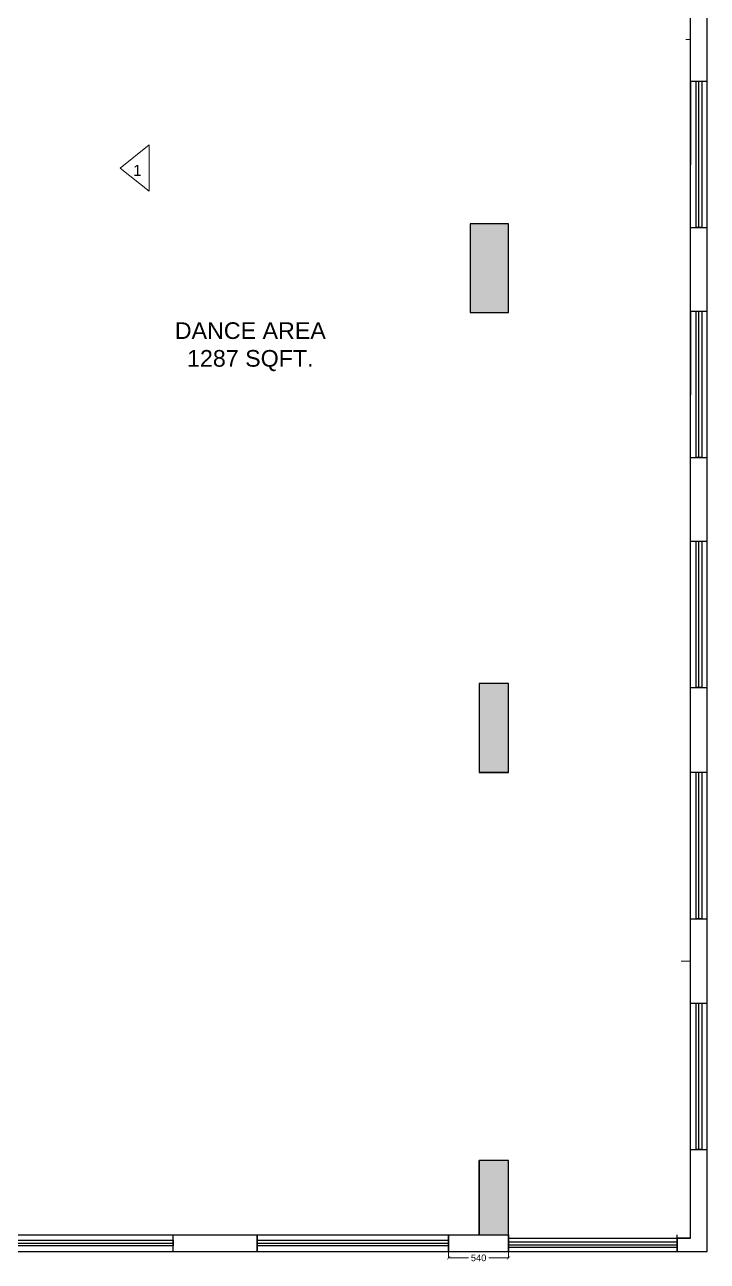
# Model space of a CAD drawing. Header units: millimetres. Extents: x 1464389 to 1998638, y -29162 to 256806.
# Drawn here: x 1966773 to 1972928, y 197493 to 208647 of the extents above; entities that cross this region are included whole.
import ezdxf

# ---------------------------------------------------------------- set-up
doc = ezdxf.new("R2010")
doc.units = ezdxf.units.MM
doc.header["$LTSCALE"] = 15
doc.header["$PDMODE"] = 35
doc.layers.get('0').update_dxf_attribs({"lineweight": 5})
for name, color, linetype in [('A-WNDW', 4, 'Continuous'), ('COLUMN', 14, 'Continuous'), ('GFC Columns', 6, 'Continuous'), ('GFC Walls', 14, 'Continuous'), ('Layer 1', 7, 'Continuous'), ('S-col-3', 3, 'Continuous'), ('S-rcshd-252', 252, 'Continuous'), ('Text', 250, 'Continuous')]:
    doc.layers.add(name, color=color, linetype=linetype)
doc.layers.add('I-ANNO-SYMB', color=6, linetype='Continuous', lineweight=20)
doc.layers.add('LS_DR_TEXT', color=7, linetype='Continuous', lineweight=13)
doc.styles.add('ARIAL', font='arial.ttf')
doc.dimstyles.new('SC-25', dxfattribs={"dimtxt": 60, "dimasz": 30, "dimexe": 0, "dimexo": 0, "dimgap": 25, "dimtad": 0, "dimdec": 0, "dimzin": 0, "dimdsep": 46, "dimtxsty": 'ARIAL', "dimblk": 'ARCHTICK', "dimcen": 0.09, "dimdle": 3, "dimclrd": 251, "dimclre": 251, "dimclrt": 1, "dimadec": 0, "dimazin": 0, "dimtfac": 1, "dimtdec": 0, "dimtofl": 0, "dimtmove": 0, "dimatfit": 2, "dimfxl": 100, "dimtolj": 1, "dimtzin": 0, "dimarcsym": 0})

# ---------------------------------------------------------------- blocks, each defined once
blk = doc.blocks.new('C')
at = {"layer": 'S-rcshd-252'}
h = blk.add_hatch(color=1, dxfattribs=at)
h.dxf.hatch_style = 1
h.paths.add_polyline_path([(2188411, 910774), (2187961, 910774), (2187961, 909874), (2188261, 909874), (2188411, 909874)])
h.paths.add_polyline_path([(2188411, 899641), (2188261, 899641), (2187961, 899641), (2187961, 898741), (2188411, 898741)])
h.paths.add_polyline_path([(2188711, 896750), (2187961, 896750), (2187961, 896550), (2188711, 896550)])
h.paths.add_polyline_path([(2193256, 899641), (2192781, 899641), (2192781, 898686), (2193256, 898686)])
h.paths.add_polyline_path([(2193196, 896750), (2193135, 896750), (2193135, 896550), (2193196, 896550)])
h.paths.add_polyline_path([(2193346, 896614), (2193196, 896614), (2193196, 896550), (2193346, 896550)])
h.paths.add_polyline_path([(2193736, 896750), (2193196, 896750), (2193196, 896614), (2193736, 896614)])
h.paths.add_polyline_path([(2193886, 896614), (2193736, 896614), (2193346, 896614), (2193346, 896550), (2193886, 896550)])
h.paths.add_polyline_path([(2193886, 896750), (2193736, 896750), (2193736, 896614), (2193886, 896614)])
h.paths.add_polyline_path([(2198475, 899036), (2198000, 899036), (2198000, 898722), (2198475, 898720)])
h.paths.add_polyline_path([(2198475, 899651), (2198000, 899651), (2198000, 899036), (2198475, 899036)])
h.paths.add_polyline_path([(2203030, 897190), (2202880, 897190), (2202880, 896750), (2203030, 896750)])
h.paths.add_polyline_path([(2203145, 897190), (2203030, 897190), (2203030, 896750), (2203145, 896750)])
h.paths.add_polyline_path([(2203145, 896750), (2203030, 896750), (2203030, 896550), (2203145, 896550)])
h.paths.add_polyline_path([(2203030, 896750), (2202880, 896750), (2202880, 896550), (2203030, 896550)])
h.paths.add_polyline_path([(2203030, 896550), (2202880, 896550), (2202880, 896520), (2203030, 896520)])
h.paths.add_polyline_path([(2203145, 896550), (2203030, 896550), (2203030, 896520), (2203145, 896520)])
h.paths.add_polyline_path([(2208039, 896750), (2207774, 896750), (2207774, 896550), (2208039, 896550)])
h.paths.add_polyline_path([(2208039, 897190), (2207774, 897190), (2207774, 896750), (2208039, 896750)])
h.paths.add_polyline_path([(2208039, 896550), (2207774, 896550), (2207774, 896520), (2208039, 896520)])
h.paths.add_polyline_path([(2208039, 901491), (2207774, 901491), (2207774, 900691), (2208039, 900691)])
h.paths.add_polyline_path([(2208039, 905638), (2207694, 905638), (2207694, 904838), (2208039, 904838)])
h.paths.add_polyline_path([(2208039, 909712), (2207694, 909712), (2207694, 908912), (2208039, 908912)])
h.paths.add_polyline_path([(2203060, 910774), (2202610, 910774), (2202610, 909874), (2203060, 909874)])
h.paths.add_polyline_path([(2198475, 910774), (2198025, 910774), (2198025, 909874), (2198475, 909874)])
h.paths.add_polyline_path([(2193260, 910774), (2192810, 910774), (2192810, 909874), (2193260, 909874)])
at = {"layer": 'S-col-3', "color": 1, "lineweight": -3, "ltscale": 0.15}
for points in [[(2208039, 905638), (2207694, 905638), (2207694, 904838), (2208039, 904838)], [(2208039, 905638), (2207694, 905638), (2207694, 904838), (2208039, 904838)], [(2207774, 900691), (2208039, 900691), (2208039, 901491), (2207774, 901491)], [(2207774, 900691), (2208039, 900691), (2208039, 901491), (2207774, 901491)], [(2207774, 896520), (2208039, 896520), (2208039, 897190), (2207774, 897190)], [(2207774, 896520), (2208039, 896520), (2208039, 897190), (2207774, 897190)]]:
    blk.add_lwpolyline(points, close=True, dxfattribs=at)
blk = doc.blocks.new('_ArchTick')
at = {"color": 0, "linetype": 'ByBlock', "const_width": 0.15}
blk.add_lwpolyline([(-0.5, -0.5), (0.5, 0.5)], dxfattribs=at)
blk = doc.blocks.new('*D20')
at = {"color": 251, "lineweight": -2, "transparency": 16777216}
for p, q in [((896401, -160381), (896401, -160440)), ((896941, -160381), (896941, -160440)), ((896398, -160440), (896580, -160440)), ((896944, -160440), (896762, -160440))]:
    blk.add_line(p, q, dxfattribs=at)
at = {"layer": 'Defpoints', "color": 0, "transparency": 16777216}
for p in [(896401, -160381), (896941, -160381), (896401, -160440)]:
    blk.add_point(p, dxfattribs=at)
at = {"color": 251, "lineweight": -2, "transparency": 16777216, "xscale": 30, "yscale": 30, "zscale": 30, "rotation": 180}
blk.add_blockref('_ArchTick', (896401, -160440), dxfattribs=at)
at = {"color": 251, "lineweight": -2, "transparency": 16777216, "xscale": 30, "yscale": 30, "zscale": 30}
blk.add_blockref('_ArchTick', (896941, -160440), dxfattribs=at)
at = {"color": 1, "transparency": 16777216, "insert": (896671, -160440), "char_height": 60, "attachment_point": 5, "style": 'ARIAL'}
blk.add_mtext('\\A1;540', dxfattribs=at)
blk = doc.blocks.new('outer wall')
for p, q in [((898732.9, -157382.1), (898732.9, -156059.1)), ((898462.9, -160261.1), (898462.9, -160381.1))]:
    blk.add_line(p, q)
at = {"layer": 'A-WNDW', "ltscale": 0.5}
for points in [[(898632.9, -151146.1), (898632.9, -149826.1), (898682.9, -149826.1), (898682.9, -151146.1)], [(898632.9, -153221.1), (898632.9, -151901.1), (898682.9, -151901.1), (898682.9, -153221.1)], [(898632.9, -155294.1), (898632.9, -153976.1), (898682.9, -153976.1), (898682.9, -155294.1)], [(898632.9, -157382.1), (898632.9, -156059.1), (898682.9, -156059.1), (898682.9, -157382.1)], [(898632.9, -159461.1), (898632.9, -158142.1), (898682.9, -158142.1), (898682.9, -159461.1)], [(892191.9, -160281.1), (893917.9, -160281.1), (893917.9, -160331.1), (892191.9, -160331.1)], [(894672.9, -160281.1), (896400.9, -160281.1), (896400.9, -160331.1), (894672.9, -160331.1)], [(896940.9, -160296.1), (898462.9, -160296.1), (898462.9, -160346.1), (896940.9, -160346.1)]]:
    blk.add_lwpolyline(points, close=True, dxfattribs=at)
for points in [[(898657.9, -151146.1), (898657.9, -149826.1)], [(898657.9, -153221.1), (898657.9, -151901.1)], [(898657.9, -155294.1), (898657.9, -153976.1)], [(898657.9, -157382.1), (898657.9, -156059.1)], [(898657.9, -159461.1), (898657.9, -158142.1)], [(892191.9, -160306.1), (893917.9, -160306.1)], [(894672.9, -160306.1), (896400.9, -160306.1)], [(896940.9, -160321.1), (898462.9, -160321.1)]]:
    blk.add_lwpolyline(points, dxfattribs=at)
at = {"layer": 'GFC Walls'}
for p, q in [((898732.9, -160381.1), (898732.9, -147041.1)), ((898582.9, -151146.1), (898582.9, -149071.1)), ((898582.9, -151131.1), (898582.9, -149813.1)), ((898582.9, -151146.1), (898582.9, -149826.1)), ((898582.9, -149826.1), (898582.9, -150581.1)), ((898582.9, -153221.1), (898582.9, -151146.1)), ((898582.9, -153206.1), (898582.9, -151888.1)), ((898582.9, -153221.1), (898582.9, -151901.1)), ((898582.9, -151901.1), (898582.9, -152656.1)), ((898582.9, -156059.1), (898582.9, -153221.1)), ((898582.9, -159461.1), (898582.9, -157382.1)), ((898582.9, -160261.1), (898582.9, -159461.1)), ((891781.9, -160231.1), (896940.9, -160231.1)), ((893917.9, -160381.1), (893917.9, -160231.1)), ((894672.9, -160231.1), (894672.9, -160381.1)), ((896255.9, -160231.1), (896795.9, -160231.1)), ((896400.9, -160231.1), (896400.9, -160381.1)), ((896940.9, -160231.1), (896940.9, -160381.1)), ((898582.9, -160261.1), (898462.9, -160261.1)), ((898462.9, -160261.1), (898462.9, -160381.1)), ((891931.9, -160381.1), (898582.9, -160381.1)), ((898582.9, -160381.1), (898732.9, -160381.1))]:
    blk.add_line(p, q, dxfattribs=at)
at = {"layer": 'GFC Walls', "color": 3}
blk.add_line((898462.9, -160381.1), (898462.9, -160231.1), dxfattribs=at)
at = {"layer": 'Layer 1'}
for p, q in [((898582.9, -149826.1), (898732.9, -149826.1)), ((898582.9, -151146.1), (898732.9, -151146.1)), ((898582.9, -151146.1), (898732.9, -151146.1)), ((898582.9, -151901.1), (898732.9, -151901.1)), ((898582.9, -153221.1), (898732.9, -153221.1)), ((898582.9, -153221.1), (898732.9, -153221.1)), ((898582.9, -153976.1), (898732.9, -153976.1)), ((898582.9, -155294.1), (898732.9, -155294.1)), ((898582.9, -157382.1), (898582.9, -156059.1)), ((898582.9, -156059.1), (898732.9, -156059.1)), ((898582.9, -156059.1), (898732.9, -156059.1)), ((898582.9, -157382.1), (898732.9, -157382.1)), ((898582.9, -158142.1), (898732.9, -158142.1)), ((898582.9, -159461.1), (898732.9, -159461.1)), ((894672.9, -160381.1), (894672.9, -160231.1)), ((896400.9, -160381.1), (896400.9, -160231.1)), ((896940.9, -160381.1), (896940.9, -160231.1)), ((896940.9, -160261.1), (898582.9, -160261.1))]:
    blk.add_line(p, q, dxfattribs=at)
dim = blk.add_linear_dim(base=(896400.9, -160439.9), p1=(896940.9, -160381.1), p2=(896400.9, -160381.1), angle=180, dimstyle='SC-25')
dim.commit()
dim.dimension.update_dxf_attribs({"geometry": '*D20', "text_midpoint": (896670.9, -160439.9)})

msp = doc.modelspace()

# ---------------------------------------------------------------- linework, layer by layer
for p, q in [((1972777.7, 208514.9), (1972733.7, 208514.9)), ((1972777.7, 200201.4), (1972692.3, 200201.4))]:
    msp.add_line(p, q)
at = {"layer": 'COLUMN', "color": 240, "true_color": 0xed1f24}
for points in [[(1971135.7, 206850.4), (1970790.7, 206850.4), (1970790.7, 206050.4), (1971135.7, 206050.4)], [(1970870.7, 201903.4), (1971135.7, 201903.4), (1971135.7, 202703.4), (1970870.7, 202703.4)], [(1970870.7, 197732.4), (1971135.7, 197732.4), (1971135.7, 198402.4), (1970870.7, 198402.4)], [(1970870.7, 197732.4), (1971135.7, 197732.4), (1971135.7, 198402.4), (1970870.7, 198402.4)]]:
    msp.add_lwpolyline(points, close=True, dxfattribs=at)
at = {"layer": 'GFC Columns'}
msp.add_lwpolyline([(1971135.7, 206850.4), (1970790.7, 206850.4), (1970790.7, 206050.4), (1971135.7, 206050.4)], close=True, dxfattribs=at)
at = {"layer": 'GFC Walls'}
for p, q in [((1970870.7, 197732.4), (1970870.7, 198402.4)), ((1970870.7, 198402.4), (1970870.7, 197732.4)), ((1970870.7, 197732.4), (1970870.7, 198402.4)), ((1970870.7, 198402.4), (1970870.7, 197732.4))]:
    msp.add_line(p, q, dxfattribs=at)
at = {"layer": 'I-ANNO-SYMB'}
msp.add_lwpolyline([(1967895.5, 207146.2), (1967633.4, 207353.3), (1967895.5, 207562.5), (1967895.5, 207146.2)], dxfattribs=at)
at = {"layer": 'Layer 1'}
msp.add_line((1972777.7, 200581.4), (1972777.7, 202669.4), dxfattribs=at)
msp.add_lwpolyline([(1970870.7, 201903.4), (1971135.7, 201903.4), (1971135.7, 202703.4), (1970870.7, 202703.4)], close=True, dxfattribs=at)

# ---------------------------------------------------------------- block references
msp.add_blockref('outer wall', (1074194.8, 357963.5))
at = {"layer": 'COLUMN', "color": 240, "true_color": 0xed1f24}
msp.add_blockref('C', (-236903.4, -698787.3), dxfattribs=at)

# ---------------------------------------------------------------- texts
at = {"layer": 'LS_DR_TEXT', "insert": (1967825, 207383.1), "char_height": 100, "attachment_point": 3}
msp.add_mtext_dynamic_manual_height_columns('1', width=102.811, gutter_width=375, heights=[0], dxfattribs=at)
at = {"layer": 'Text', "ltscale": 0.25, "insert": (1967307.9, 205521.7), "char_height": 150, "attachment_point": 7, "style": 'ARIAL'}
msp.add_mtext_dynamic_manual_height_columns('\\pxqc,t5;DANCE AREA\\P1287 SQFT.', width=2998.551, gutter_width=250, heights=[0], dxfattribs=at)

doc.saveas('drawing.dxf')
